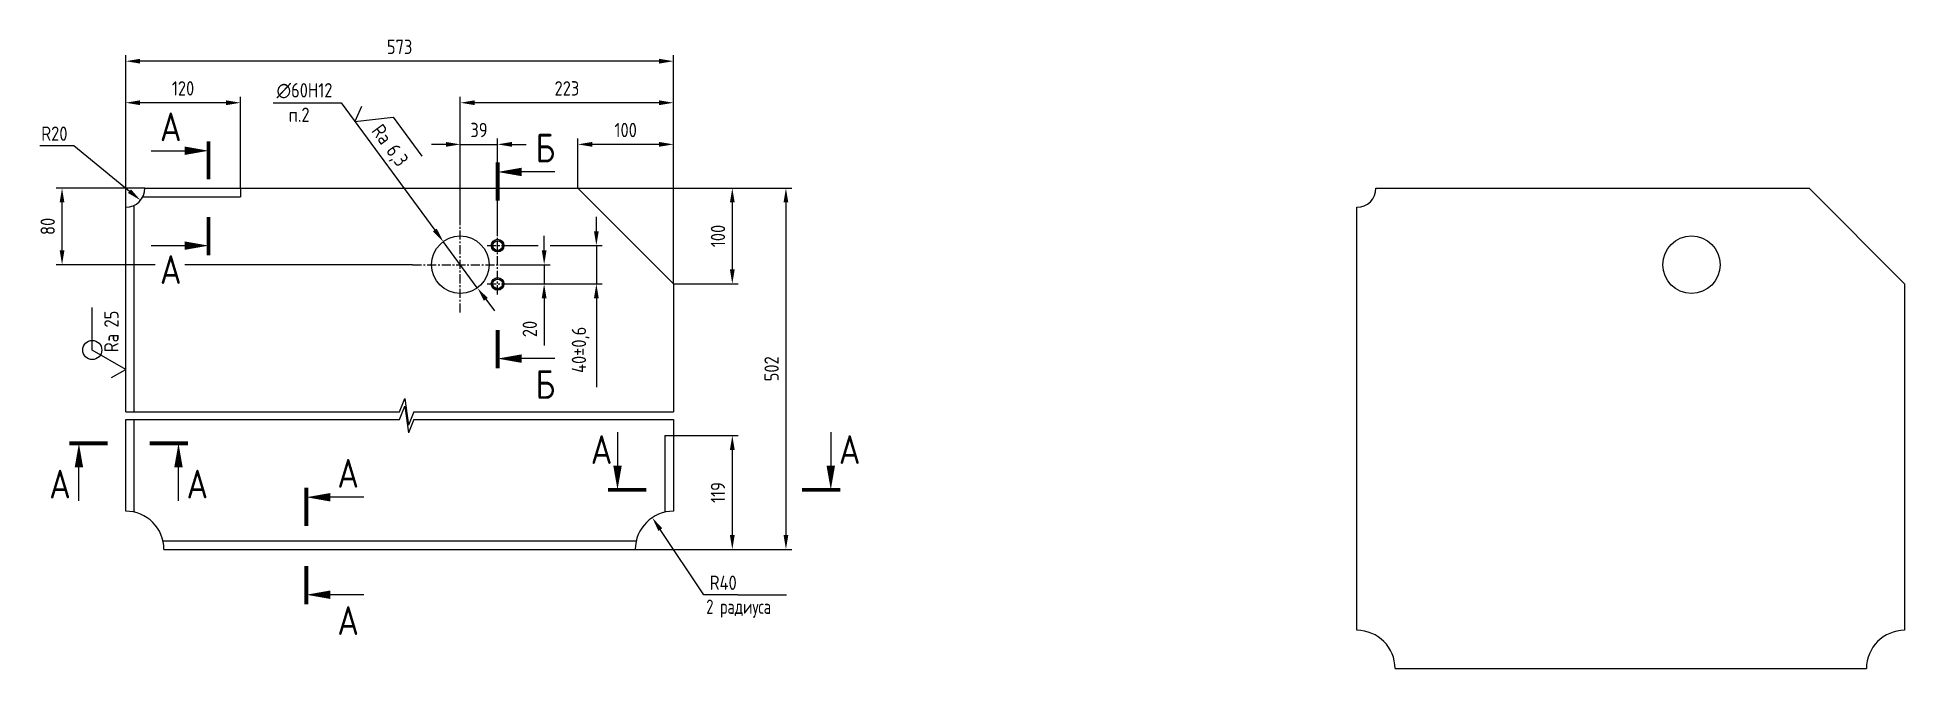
# Model space of a CAD drawing. Header units: millimetres. Extents: x 5171 to 7124, y 694 to 2583.
# Drawn here: x 5171 to 7124, y 1923 to 2583 of the extents above.
import ezdxf
from ezdxf.enums import TextEntityAlignment as Align

# ---------------------------------------------------------------- set-up
doc = ezdxf.new("R2010")
doc.units = ezdxf.units.MM
doc.header["$LTSCALE"] = 0.3
doc.linetypes.add('CENTER', pattern=[50.8, 31.75, -6.35, 6.35, -6.35])
for name, color, linetype in [('Bord', 1, 'Continuous'), ('Cen', 5, 'CENTER'), ('Cont', 6, 'Continuous'), ('Dim', 7, 'Continuous'), ('Text', 3, 'Continuous'), ('Textb', 6, 'Continuous')]:
    doc.layers.add(name, color=color, linetype=linetype)
doc.styles.add('Style1', font='romans.shx', dxfattribs={"width": 0.8})
doc.dimstyles.new('DIA5', dxfattribs={"dimscale": 5, "dimtxt": 3, "dimasz": 3, "dimexe": 0.18, "dimexo": 0.0625, "dimgap": 1, "dimtad": 1, "dimtih": 1, "dimtoh": 1, "dimdec": 0, "dimdsep": 46, "dimtxsty": 'Style1', "dimcen": 0, "dimclrt": 3, "dimadec": 0, "dimazin": 0, "dimtfac": 1, "dimtdec": 0, "dimtmove": 0, "dimatfit": 3, "dimfxl": 1, "dimtolj": 1, "dimarcsym": 0})
doc.dimstyles.new('Lin_5', dxfattribs={"dimscale": 5, "dimtxt": 3, "dimasz": 3, "dimexe": 1.25, "dimexo": 0, "dimgap": 1.5, "dimtad": 1, "dimtxsty": 'Style1', "dimcen": 2.5, "dimclrt": 3, "dimadec": 0, "dimazin": 0, "dimtfac": 1, "dimtmove": 0, "dimatfit": 3, "dimldrblk": 'DOT', "dimfxl": 1, "dimarcsym": 0})
doc.dimstyles.new('RAD-5', dxfattribs={"dimscale": 5, "dimtxt": 3, "dimasz": 3, "dimexe": 1.5, "dimexo": 0, "dimgap": 1, "dimtad": 1, "dimtoh": 1, "dimdec": 0, "dimzin": 12, "dimdsep": 46, "dimtxsty": 'Style1', "dimcen": 0, "dimclrt": 3, "dimadec": 0, "dimazin": 0, "dimtfac": 1, "dimtdec": 0, "dimtofl": 0, "dimtmove": 1, "dimatfit": 1, "dimfxl": 1, "dimtolj": 1, "dimtzin": 12, "dimarcsym": 0})

# ---------------------------------------------------------------- blocks, each defined once
blk = doc.blocks.new('*D26')
at = {"layer": 'Defpoints', "color": 0, "transparency": 16777216}
for p in [(5736.2, 2471.1), (5736.2, 2425.4), (5836.2, 2325.4)]:
    blk.add_point(p, dxfattribs=at)
at = {"layer": 'Dim', "color": 0, "lineweight": -2, "transparency": 16777216}
for p, q in [((5736.2, 2425.4), (5736.2, 2477.3)), ((5821.2, 2471.1), (5751.2, 2471.1)), ((5836.2, 2325.4), (5836.2, 2477.3))]:
    blk.add_line(p, q, dxfattribs=at)
at = {"layer": 'Dim', "color": 0, "transparency": 16777216}
for points in [[(5751.2, 2473.6), (5751.2, 2468.6), (5736.2, 2471.1)], [(5821.2, 2473.6), (5821.2, 2468.6), (5836.2, 2471.1)]]:
    blk.add_solid(points, dxfattribs=at)
at = {"layer": 'Dim', "color": 3, "transparency": 16777216, "insert": (5786.2, 2486.1), "char_height": 15, "attachment_point": 5, "style": 'Style1'}
blk.add_mtext('100', dxfattribs=at)
blk = doc.blocks.new('_Dot')
at = {"color": 0, "linetype": 'ByBlock', "lineweight": -2}
blk.add_line((-0.5, 0), (-1, 0), dxfattribs=at)
at = {"color": 0, "linetype": 'ByBlock', "const_width": 0.5}
blk.add_lwpolyline([(-0.25, 0, 1), (0.25, 0, 1)], format="xyb", close=True, dxfattribs=at)
blk = doc.blocks.new('*D27')
at = {"layer": 'Defpoints', "color": 0, "transparency": 16777216}
for p in [(5736.2, 2425.4), (5836.2, 2325.4), (5897.7, 2325.4)]:
    blk.add_point(p, dxfattribs=at)
at = {"layer": 'Dim', "color": 0, "lineweight": -2, "transparency": 16777216}
for p, q in [((5736.2, 2425.4), (5903.9, 2425.4)), ((5897.7, 2410.4), (5897.7, 2340.4)), ((5836.2, 2325.4), (5903.9, 2325.4))]:
    blk.add_line(p, q, dxfattribs=at)
at = {"layer": 'Dim', "color": 0, "transparency": 16777216}
for points in [[(5895.2, 2410.4), (5900.2, 2410.4), (5897.7, 2425.4)], [(5895.2, 2340.4), (5900.2, 2340.4), (5897.7, 2325.4)]]:
    blk.add_solid(points, dxfattribs=at)
at = {"layer": 'Dim', "color": 3, "transparency": 16777216, "insert": (5882.7, 2375.4), "char_height": 15, "attachment_point": 5, "rotation": 90, "style": 'Style1'}
blk.add_mtext('100', dxfattribs=at)
blk = doc.blocks.new('*D28')
at = {"layer": 'Defpoints', "color": 0, "transparency": 16777216}
for p in [(5836.2, 2166.9), (5796.2, 2047.9), (5897.7, 2047.9)]:
    blk.add_point(p, dxfattribs=at)
at = {"layer": 'Dim', "color": 0, "lineweight": -2, "transparency": 16777216}
for p, q in [((5836.2, 2166.9), (5903.9, 2166.9)), ((5897.7, 2151.9), (5897.7, 2062.9)), ((5796.2, 2047.9), (5903.9, 2047.9))]:
    blk.add_line(p, q, dxfattribs=at)
at = {"layer": 'Dim', "color": 0, "transparency": 16777216}
for points in [[(5895.2, 2151.9), (5900.2, 2151.9), (5897.7, 2166.9)], [(5895.2, 2062.9), (5900.2, 2062.9), (5897.7, 2047.9)]]:
    blk.add_solid(points, dxfattribs=at)
at = {"layer": 'Dim', "color": 3, "transparency": 16777216, "insert": (5882.7, 2107.4), "char_height": 15, "attachment_point": 5, "rotation": 90, "style": 'Style1'}
blk.add_mtext('119', dxfattribs=at)
blk = doc.blocks.new('*D29')
at = {"layer": 'Defpoints', "color": 0, "transparency": 16777216}
for p in [(5736.2, 2425.4), (5796.2, 2047.9), (5953.8, 2047.9)]:
    blk.add_point(p, dxfattribs=at)
at = {"layer": 'Dim', "color": 0, "lineweight": -2, "transparency": 16777216}
for p, q in [((5736.2, 2425.4), (5960.1, 2425.4)), ((5953.8, 2410.4), (5953.8, 2062.9)), ((5796.2, 2047.9), (5960.1, 2047.9))]:
    blk.add_line(p, q, dxfattribs=at)
at = {"layer": 'Dim', "color": 0, "transparency": 16777216}
for points in [[(5951.3, 2410.4), (5956.3, 2410.4), (5953.8, 2425.4)], [(5951.3, 2062.9), (5956.3, 2062.9), (5953.8, 2047.9)]]:
    blk.add_solid(points, dxfattribs=at)
at = {"layer": 'Dim', "color": 3, "transparency": 16777216, "insert": (5938.8, 2236.6), "char_height": 15, "attachment_point": 5, "rotation": 90, "style": 'Style1'}
blk.add_mtext('502', dxfattribs=at)
blk = doc.blocks.new('*D30')
at = {"layer": 'Defpoints', "color": 0, "transparency": 16777216}
for p in [(5613.2, 2514.6), (5613.2, 2395.4), (5836.2, 2325.4)]:
    blk.add_point(p, dxfattribs=at)
at = {"layer": 'Dim', "color": 0, "lineweight": -2, "transparency": 16777216}
for p, q in [((5613.2, 2395.4), (5613.2, 2520.8)), ((5836.2, 2325.4), (5836.2, 2520.8)), ((5821.2, 2514.6), (5628.2, 2514.6))]:
    blk.add_line(p, q, dxfattribs=at)
at = {"layer": 'Dim', "color": 0, "transparency": 16777216}
for points in [[(5628.2, 2517.1), (5628.2, 2512.1), (5613.2, 2514.6)], [(5821.2, 2517.1), (5821.2, 2512.1), (5836.2, 2514.6)]]:
    blk.add_solid(points, dxfattribs=at)
at = {"layer": 'Dim', "color": 3, "transparency": 16777216, "insert": (5724.7, 2529.6), "char_height": 15, "attachment_point": 5, "style": 'Style1'}
blk.add_mtext('223', dxfattribs=at)
blk = doc.blocks.new('*D31')
at = {"layer": 'Defpoints', "color": 0, "transparency": 16777216}
for p in [(5263.2, 2514.6), (5383.2, 2425.4), (5263.2, 2405.4)]:
    blk.add_point(p, dxfattribs=at)
at = {"layer": 'Dim', "color": 0, "lineweight": -2, "transparency": 16777216}
for p, q in [((5263.2, 2405.4), (5263.2, 2520.8)), ((5383.2, 2425.4), (5383.2, 2520.8)), ((5368.2, 2514.6), (5278.2, 2514.6))]:
    blk.add_line(p, q, dxfattribs=at)
at = {"layer": 'Dim', "color": 0, "transparency": 16777216}
for points in [[(5278.2, 2517.1), (5278.2, 2512.1), (5263.2, 2514.6)], [(5368.2, 2517.1), (5368.2, 2512.1), (5383.2, 2514.6)]]:
    blk.add_solid(points, dxfattribs=at)
at = {"layer": 'Dim', "color": 3, "transparency": 16777216, "insert": (5323.2, 2529.6), "char_height": 15, "attachment_point": 5, "style": 'Style1'}
blk.add_mtext('120', dxfattribs=at)
blk = doc.blocks.new('*D32')
at = {"layer": 'Defpoints', "color": 0, "transparency": 16777216}
for p in [(5196.6, 2425.4), (5283.2, 2425.4), (5294.1, 2345.4)]:
    blk.add_point(p, dxfattribs=at)
at = {"layer": 'Dim', "color": 0, "lineweight": -2, "transparency": 16777216}
for p, q in [((5283.2, 2425.4), (5190.4, 2425.4)), ((5196.6, 2360.4), (5196.6, 2410.4)), ((5294.1, 2345.4), (5190.4, 2345.4))]:
    blk.add_line(p, q, dxfattribs=at)
at = {"layer": 'Dim', "color": 0, "transparency": 16777216}
for points in [[(5194.1, 2410.4), (5199.1, 2410.4), (5196.6, 2425.4)], [(5194.1, 2360.4), (5199.1, 2360.4), (5196.6, 2345.4)]]:
    blk.add_solid(points, dxfattribs=at)
at = {"layer": 'Dim', "color": 3, "transparency": 16777216, "insert": (5181.6, 2385.4), "char_height": 15, "attachment_point": 5, "rotation": 90, "style": 'Style1'}
blk.add_mtext('80', dxfattribs=at)
blk = doc.blocks.new('*D33')
at = {"layer": 'Defpoints', "color": 0, "transparency": 16777216}
for p in [(5263.2, 2558), (5263.2, 2405.4), (5836.2, 2325.4)]:
    blk.add_point(p, dxfattribs=at)
at = {"layer": 'Dim', "color": 0, "lineweight": -2, "transparency": 16777216}
for p, q in [((5263.2, 2405.4), (5263.2, 2564.3)), ((5836.2, 2325.4), (5836.2, 2564.3)), ((5821.2, 2558), (5278.2, 2558))]:
    blk.add_line(p, q, dxfattribs=at)
at = {"layer": 'Dim', "color": 0, "transparency": 16777216}
for points in [[(5278.2, 2560.5), (5278.2, 2555.5), (5263.2, 2558)], [(5821.2, 2560.5), (5821.2, 2555.5), (5836.2, 2558)]]:
    blk.add_solid(points, dxfattribs=at)
at = {"layer": 'Dim', "color": 3, "transparency": 16777216, "insert": (5549.7, 2573), "char_height": 15, "attachment_point": 5, "style": 'Style1'}
blk.add_mtext('573', dxfattribs=at)
blk = doc.blocks.new('*D34')
at = {"layer": 'Defpoints', "color": 0, "transparency": 16777216}
for p in [(5595.4, 2369.5), (5631, 2321.2)]:
    blk.add_point(p, dxfattribs=at)
at = {"layer": 'Dim', "color": 0, "lineweight": -2, "transparency": 16777216}
for p, q in [((5417.4, 2514.6), (5488.4, 2514.6)), ((5488.4, 2514.6), (5586.5, 2381.6)), ((5631, 2321.2), (5595.4, 2369.5)), ((5639.9, 2309.2), (5648.8, 2297.1))]:
    blk.add_line(p, q, dxfattribs=at)
at = {"layer": 'Dim', "color": 0, "transparency": 16777216}
for points in [[(5588.5, 2383.1), (5584.5, 2380.1), (5595.4, 2369.5)], [(5641.9, 2310.6), (5637.9, 2307.7), (5631, 2321.2)]]:
    blk.add_solid(points, dxfattribs=at)
at = {"layer": 'Dim', "color": 3, "transparency": 16777216, "insert": (5450.2, 2527.1), "char_height": 15, "attachment_point": 5, "style": 'Style1'}
blk.add_mtext('\\A1;∅60H12', dxfattribs=at)
blk = doc.blocks.new('*D35')
at = {"layer": 'Defpoints', "color": 0, "transparency": 16777216}
for p in [(5263.2, 2425.4), (5278.7, 2412.7)]:
    blk.add_point(p, dxfattribs=at)
at = {"layer": 'Dim', "color": 0, "lineweight": -2, "transparency": 16777216}
for p, q in [((5173.2, 2469.8), (5209.1, 2469.8)), ((5209.1, 2469.8), (5267.1, 2422.2))]:
    blk.add_line(p, q, dxfattribs=at)
at = {"layer": 'Dim', "color": 0, "transparency": 16777216}
blk.add_solid([(5268.7, 2424.1), (5265.5, 2420.3), (5278.7, 2412.7)], dxfattribs=at)
at = {"layer": 'Dim', "color": 3, "transparency": 16777216, "insert": (5188.6, 2482.3), "char_height": 15, "attachment_point": 5, "style": 'Style1'}
blk.add_mtext('\\A1;R20', dxfattribs=at)
blk = doc.blocks.new('razrez04')
at = {"layer": 'Text', "const_width": 0.8}
blk.add_lwpolyline([(0, 6), (0, -2)], dxfattribs=at)
at = {"layer": 'Text'}
blk.add_lwpolyline([(0, 0, 0, 1.76, 0), (5, 0, 1.76, 1.76, 0)], format="xyseb", dxfattribs=at)
blk.add_lwpolyline([(12, 0), (5, 0)], dxfattribs=at)
at = {"layer": 'Textb', "style": 'Style1', "width": 0.8}
blk.add_attdef('A', (6.5, -8.4), '', height=6, dxfattribs=at)
blk = doc.blocks.new('razrez03')
at = {"layer": 'Text'}
blk.add_lwpolyline([(0, 0, 0, 1.76, 0), (5, 0, 1.76, 1.76, 0)], format="xyseb", dxfattribs=at)
at = {"layer": 'Text', "const_width": 0.8}
blk.add_lwpolyline([(0, 2), (0, -6)], dxfattribs=at)
at = {"layer": 'Text'}
blk.add_lwpolyline([(12, 0), (5, 0)], dxfattribs=at)
at = {"layer": 'Textb', "style": 'Style1', "width": 0.8}
blk.add_attdef('A', (6.5, 2), '', height=6, dxfattribs=at)
blk = doc.blocks.new('razrez07')
at = {"layer": 'Text'}
blk.add_lwpolyline([(0, 12), (0, 5)], dxfattribs=at)
blk.add_lwpolyline([(0, 0, 0, 1.76, 0), (0, 5, 1.76, 1.76, 0)], format="xyseb", dxfattribs=at)
at = {"layer": 'Text', "const_width": 0.8}
blk.add_lwpolyline([(-2, 0), (6, 0)], dxfattribs=at)
at = {"layer": 'Textb', "style": 'Style1', "width": 0.8}
blk.add_attdef('А', (-5.59, 5.4), '', height=6, dxfattribs=at)
blk = doc.blocks.new('razrez08')
at = {"layer": 'Text'}
blk.add_lwpolyline([(0, 12), (0, 5)], dxfattribs=at)
blk.add_lwpolyline([(0, 0, 0, 1.76, 0), (0, 5, 1.76, 1.76, 0)], format="xyseb", dxfattribs=at)
at = {"layer": 'Text', "const_width": 0.8}
blk.add_lwpolyline([(2, 0), (-6, 0)], dxfattribs=at)
at = {"layer": 'Textb', "style": 'Style1', "width": 0.8}
blk.add_attdef('А', (1.7, 5.4), '', height=6, dxfattribs=at)
blk = doc.blocks.new('RAZREZ05')
at = {"layer": 'Text', "const_width": 0.8}
blk.add_lwpolyline([(-2, 0), (6, 0)], dxfattribs=at)
at = {"layer": 'Text'}
blk.add_lwpolyline([(0, 0, 0, 1.76, 0), (0, -5, 1.76, 1.76, 0)], format="xyseb", dxfattribs=at)
blk.add_lwpolyline([(0, -12), (0, -5)], dxfattribs=at)
at = {"layer": 'Textb', "style": 'Style1', "width": 0.8}
blk.add_attdef('А', text='', height=6, dxfattribs=at).set_placement((-1.7, -11.5, 39), align=Align.RIGHT)
blk = doc.blocks.new('razrez06')
at = {"layer": 'Text', "const_width": 0.8}
blk.add_lwpolyline([(2, 0), (-6, 0)], dxfattribs=at)
at = {"layer": 'Text'}
blk.add_lwpolyline([(0, 0, 0, 1.76, 0), (0, -5, 1.76, 1.76, 0)], format="xyseb", dxfattribs=at)
blk.add_lwpolyline([(0, -12), (0, -5)], dxfattribs=at)
at = {"layer": 'Textb', "style": 'Style1', "width": 0.8}
blk.add_attdef('А', (1.7, -11.5), '', height=6, dxfattribs=at)
blk = doc.blocks.new('razrez02')
at = {"layer": 'Text', "const_width": 0.8}
blk.add_lwpolyline([(0, 6), (0, -2)], dxfattribs=at)
at = {"layer": 'Text'}
blk.add_lwpolyline([(-12, 0), (-5, 0)], dxfattribs=at)
blk.add_lwpolyline([(0, 0, 0, 1.76, 0), (-5, 0, 1.76, 1.76, 0)], format="xyseb", dxfattribs=at)
at = {"layer": 'Textb', "style": 'Style1', "width": 0.8}
blk.add_attdef('А', (-10.16, -8), '', height=6, dxfattribs=at)
blk = doc.blocks.new('razrez01')
at = {"layer": 'Text'}
blk.add_lwpolyline([(-12, 0), (-5, 0)], dxfattribs=at)
blk.add_lwpolyline([(0, 0, 0, 1.76, 0), (-5, 0, 1.76, 1.76, 0)], format="xyseb", dxfattribs=at)
at = {"layer": 'Text', "const_width": 0.8}
blk.add_lwpolyline([(0, 2), (0, -6)], dxfattribs=at)
at = {"layer": 'Textb', "style": 'Style1', "width": 0.8}
blk.add_attdef('A', (-10.16, 2), '', height=6, dxfattribs=at)
blk = doc.blocks.new('*D36')
at = {"layer": 'Defpoints', "color": 0, "transparency": 16777216}
for p in [(5814, 2081.1), (5836.2, 2047.9)]:
    blk.add_point(p, dxfattribs=at)
at = {"layer": 'Dim', "color": 0, "lineweight": -2, "transparency": 16777216}
for p, q in [((5867.8, 2000.6), (5822.3, 2068.6)), ((5903.6, 2000.6), (5867.8, 2000.6))]:
    blk.add_line(p, q, dxfattribs=at)
at = {"layer": 'Dim', "color": 0, "transparency": 16777216}
blk.add_solid([(5824.4, 2070), (5820.3, 2067.3), (5814, 2081.1)], dxfattribs=at)
at = {"layer": 'Dim', "color": 3, "transparency": 16777216, "insert": (5888.2, 2013.1), "char_height": 15, "attachment_point": 5, "style": 'Style1'}
blk.add_mtext('\\A1;R40', dxfattribs=at)
blk = doc.blocks.new('A$C6CF913E7')
at = {"layer": 'Text'}
blk.add_circle((0, 0), 2, dxfattribs=at)
blk = doc.blocks.new('sherISO_07')
at = {"layer": 'Text'}
blk.add_line((4.04, 7), (12.93, 7), dxfattribs=at)
blk.add_lwpolyline([(-1.73, 3), (0, 0), (4.04, 7)], dxfattribs=at)
blk.add_blockref('A$C6CF913E7', (4.04, 7))
at = {"layer": 'Text', "style": 'Style1', "width": 0.8}
blk.add_text('Ra', height=3, dxfattribs=at).set_placement((3.58, 1.5))
blk.add_attdef('25', (8.73, 1.5), '', height=3, dxfattribs=at)
blk = doc.blocks.new('ZNAK30')
at = {"layer": 'Bord'}
for p, q in [((0, 0), (1.12, 2.78)), ((1.12, 2.78), (1.88, -2.78)), ((3, 0), (1.88, -2.78))]:
    blk.add_line(p, q, dxfattribs=at)
blk = doc.blocks.new('*D38')
at = {"layer": 'Defpoints', "color": 0, "transparency": 16777216}
for p in [(5663.2, 2345.4), (5663.2, 2325.4), (5700.9, 2325.4)]:
    blk.add_point(p, dxfattribs=at)
at = {"layer": 'Dim', "color": 0, "lineweight": -2, "transparency": 16777216}
for p, q in [((5700.9, 2360.4), (5700.9, 2375.4)), ((5663.2, 2345.4), (5707.1, 2345.4)), ((5700.9, 2345.4), (5700.9, 2325.4)), ((5663.2, 2325.4), (5707.1, 2325.4)), ((5700.9, 2310.4), (5700.9, 2260.9))]:
    blk.add_line(p, q, dxfattribs=at)
at = {"layer": 'Dim', "color": 0, "transparency": 16777216}
for points in [[(5698.4, 2360.4), (5703.4, 2360.4), (5700.9, 2345.4)], [(5698.4, 2310.4), (5703.4, 2310.4), (5700.9, 2325.4)]]:
    blk.add_solid(points, dxfattribs=at)
at = {"layer": 'Dim', "color": 3, "transparency": 16777216, "insert": (5685.9, 2278.2), "char_height": 15, "attachment_point": 5, "rotation": 90, "style": 'Style1'}
blk.add_mtext('20', dxfattribs=at)
blk = doc.blocks.new('*D39')
at = {"layer": 'Defpoints', "color": 0, "transparency": 16777216}
for p in [(5707.1, 2365.4), (5663.2, 2325.4), (5755.5, 2325.4)]:
    blk.add_point(p, dxfattribs=at)
at = {"layer": 'Dim', "color": 0, "lineweight": -2, "transparency": 16777216}
for p, q in [((5755.5, 2380.4), (5755.5, 2395.4)), ((5707.1, 2365.4), (5761.7, 2365.4)), ((5755.5, 2365.4), (5755.5, 2325.4)), ((5663.2, 2325.4), (5761.7, 2325.4)), ((5755.5, 2310.4), (5755.5, 2217.5))]:
    blk.add_line(p, q, dxfattribs=at)
at = {"layer": 'Dim', "color": 0, "transparency": 16777216}
for points in [[(5753, 2380.4), (5758, 2380.4), (5755.5, 2365.4)], [(5753, 2310.4), (5758, 2310.4), (5755.5, 2325.4)]]:
    blk.add_solid(points, dxfattribs=at)
at = {"layer": 'Dim', "color": 3, "transparency": 16777216, "insert": (5739, 2256.4), "char_height": 15, "attachment_point": 5, "rotation": 90, "style": 'Style1'}
blk.add_mtext('40%%p0,6', dxfattribs=at)
blk = doc.blocks.new('*D40')
at = {"layer": 'Defpoints', "color": 0, "transparency": 16777216}
for p in [(5652.2, 2471.1), (5613.2, 2395.4), (5652.2, 2376.4)]:
    blk.add_point(p, dxfattribs=at)
at = {"layer": 'Dim', "color": 0, "lineweight": -2, "transparency": 16777216}
for p, q in [((5598.2, 2471.1), (5583.2, 2471.1)), ((5613.2, 2395.4), (5613.2, 2477.3)), ((5613.2, 2471.1), (5652.2, 2471.1)), ((5652.2, 2376.4), (5652.2, 2477.3)), ((5667.2, 2471.1), (5682.2, 2471.1))]:
    blk.add_line(p, q, dxfattribs=at)
at = {"layer": 'Dim', "color": 0, "transparency": 16777216}
for points in [[(5598.2, 2473.6), (5598.2, 2468.6), (5613.2, 2471.1)], [(5667.2, 2473.6), (5667.2, 2468.6), (5652.2, 2471.1)]]:
    blk.add_solid(points, dxfattribs=at)
at = {"layer": 'Dim', "color": 3, "transparency": 16777216, "insert": (5632.7, 2486.1), "char_height": 15, "attachment_point": 5, "style": 'Style1'}
blk.add_mtext('39', dxfattribs=at)
blk = doc.blocks.new('sherISO_03')
at = {"layer": 'Text'}
blk.add_line((4.04, 7), (14.12, 7), dxfattribs=at)
blk.add_lwpolyline([(-1.73, 3), (0, 0), (4.04, 7)], dxfattribs=at)
at = {"layer": 'Text', "style": 'Style1', "width": 0.8}
blk.add_text('Ra', height=3, dxfattribs=at).set_placement((3.58, 1.5))
blk.add_attdef('6,3', (8.73, 1.5), '', height=3, dxfattribs=at)

msp = doc.modelspace()

# ---------------------------------------------------------------- linework, layer by layer
at = {"layer": 'Bord'}
for p, q in [((5263.21475, 2191.694), (5549.71475, 2191.694)), ((5564.71475, 2191.694), (5836.21475, 2191.694)), ((5263.21475, 2183.694), (5549.71475, 2183.694)), ((5564.71475, 2183.694), (5836.21475, 2183.694))]:
    msp.add_line(p, q, dxfattribs=at)
for centre in [(5652.21475, 2365.36815), (5652.21475, 2325.36815)]:
    msp.add_arc(centre, 6, 168.51389831, 106.97956153, dxfattribs=at)
at = {"layer": 'Cen'}
for p, q in [((5613.21475, 2295.36815), (5613.21475, 2395.36815)), ((5641.21475, 2365.36815), (5663.21475, 2365.36815)), ((5652.21475, 2314.36815), (5652.21475, 2376.36815)), ((5563.21475, 2345.36815), (5663.21475, 2345.36815)), ((5641.21475, 2325.36815), (5663.21475, 2325.36815))]:
    msp.add_line(p, q, dxfattribs=at)
at = {"layer": 'Cont'}
for p, q in [((5283.21475, 2425.36815), (5736.21475, 2425.36815)), ((5383.21475, 2425.36815), (5383.21475, 2416.36815)), ((5836.21475, 2325.36815), (5736.21475, 2425.36815)), ((6571.00022, 2425.36815), (7024.00022, 2425.36815)), ((7124.00022, 2325.36815), (7024.00022, 2425.36815)), ((5263.21475, 2191.694), (5263.21475, 2405.36815)), ((5272.21475, 2191.694), (5272.21475, 2407.50758)), ((5281.07532, 2416.36815), (5383.21475, 2416.36815)), ((6551.00022, 1963.36816), (6551.00022, 2405.36815)), ((5836.21475, 2325.36815), (5836.21475, 2191.694)), ((7124.00022, 2325.36815), (7124.00022, 1963.36816)), ((5263.21475, 2087.85107), (5263.21475, 2183.694)), ((5272.21475, 2086.82542), (5272.21475, 2183.694)), ((5836.21475, 2183.694), (5836.21475, 2087.85107)), ((5827.21475, 2166.85107), (5836.21475, 2166.85107)), ((5827.21475, 2166.85107), (5827.21475, 2086.82542)), ((5302.1891, 2056.85107), (5797.2404, 2056.85107)), ((5303.21475, 2047.85107), (5796.21475, 2047.85107)), ((6591.00022, 1923.36816), (7084.00022, 1923.36816))]:
    msp.add_line(p, q, dxfattribs=at)
for centre, radius in [((5613.21475, 2345.36815), 30), ((5652.21475, 2365.36815), 6.6), ((5652.21475, 2365.36815), 5.053), ((6901.00022, 2345.36815), 30), ((5652.21475, 2325.36815), 6.6), ((5652.21475, 2325.36815), 5.053)]:
    msp.add_circle(centre, radius, dxfattribs=at)
for centre, radius, start, end in [((5263.21475, 2425.36815), 20, 270, 0), ((6551.00022, 2425.36815), 20, 270, 0), ((5263.21475, 2047.85107), 40, 0, 90), ((5836.21475, 2047.85107), 40, 90, 180), ((6551.00022, 1923.36816), 40, 0, 90), ((7124.00022, 1923.36816), 40, 90, 180)]:
    msp.add_arc(centre, radius, start, end, dxfattribs=at)
at = {"layer": 'Dim'}
for p, q in [((5663.21475, 2365.36815), (5694.63514, 2365.36815)), ((5563.21475, 2345.36815), (5324.91838, 2345.36815)), ((5903.64617, 2000.56503), (5954.34801, 2000.56503))]:
    msp.add_line(p, q, dxfattribs=at)

# ---------------------------------------------------------------- block references
at = {"layer": 'Bord', "xscale": 5, "yscale": 5, "zscale": 5}
for p in [(5549.71475, 2191.694), (5549.71475, 2183.694)]:
    msp.add_blockref('ZNAK30', p, dxfattribs=at)
at = {"layer": 'Dim', "xscale": 5, "yscale": 5, "zscale": 5}
for name, p, rotation, values in [('sherISO_03', (5502.88016, 2494.8801), 306.4260259118188, {'6,3': '6,3'}), ('sherISO_07', (5263.21475, 2236.05119), 90, {'25': '25'})]:
    msp.add_blockref(name, p, dxfattribs=dict(at, rotation=rotation)).add_auto_attribs(values)
for name, p, values in [('razrez01', (5349.86561, 2464.44543), {'A': 'А'}), ('razrez02', (5349.86561, 2365.28948), {'А': 'А'}), ('razrez07', (5777.63342, 2110.23877), {'А': 'А'}), ('razrez08', (6000.71593, 2110.23877), {'А': 'А'}), ('RAZREZ05', (5214.23769, 2158.6738), {'А': 'А'}), ('razrez06', (5318.39639, 2158.6738), {'А': 'А'}), ('razrez03', (5452.14398, 2102.40452), {'A': 'А'}), ('razrez04', (5452.14398, 2000.56503), {'A': 'А'})]:
    msp.add_blockref(name, p, dxfattribs=at).add_auto_attribs(values)
at = {"layer": 'Dim'}
ref = msp.add_blockref('razrez03', (5652.21475, 2442.28241), dxfattribs=dict(at, xscale=5, yscale=5, zscale=5))
ref.add_attrib('A', 'Б', (5691.95582, 2452.28241), dxfattribs={"layer": 'Textb', "height": 30, "style": 'Style1', "width": 0.8})
ref = msp.add_blockref('razrez04', (5652.21475, 2247.26488), dxfattribs=dict(at, xscale=5, yscale=5, zscale=5))
ref.add_attrib('A', 'Б', (5691.95582, 2205.26488), dxfattribs={"layer": 'Textb', "height": 30, "style": 'Style1', "width": 0.8})

# ---------------------------------------------------------------- texts
at = {"layer": 'Dim', "color": 3, "style": 'Style1'}
for s, width, p in [('п.2', 0.8, (5433.64233, 2494.56145)), ('2 радиуса', 0.7, (5870.50331, 1980.56503))]:
    msp.add_text(s, height=15, dxfattribs=dict(at, width=width)).set_placement(p)

# ---------------------------------------------------------------- dimensions: what is measured, and where the dimension line sits
at = {"layer": 'Dim'}
for base, p1, p2, picture, middle in [((5263.21475, 2558.0299), (5836.21475, 2325.36815), (5263.21475, 2405.36815), '*D33', (5549.71475, 2573.0299)), ((5263.21475, 2514.56145), (5383.21475, 2425.36815), (5263.21475, 2405.36815), '*D31', (5323.21475, 2529.56145)), ((5613.21475, 2514.56145), (5836.21475, 2325.36815), (5613.21475, 2395.36815), '*D30', (5724.71475, 2529.56145)), ((5736.21475, 2471.093), (5836.21475, 2325.36815), (5736.21475, 2425.36815), '*D26', (5786.21475, 2486.093))]:
    dim = msp.add_linear_dim(base=base, p1=p1, p2=p2, dimstyle='Lin_5', dxfattribs=at)
    dim.commit()
    dim.dimension.update_dxf_attribs({"geometry": picture, "text_midpoint": middle})
dim = msp.add_diameter_dim_2p(p1=(5631.02828, 2321.22942), p2=(5595.40121, 2369.50687), text='<>H12', dimstyle='DIA5', dxfattribs=at)
dim.commit()
dim.dimension.update_dxf_attribs({"geometry": '*D34', "text_midpoint": (5450.21316, 2514.56145), "dimtype": 163})
for center, mpoint, picture, middle in [((5263.21475, 2425.36815), (5278.67144, 2412.67599), '*D35', (5209.05263, 2469.843)), ((5836.21475, 2047.85107), (5814.00227, 2081.11676), '*D36', (5867.78903, 2000.56503))]:
    dim = msp.add_radius_dim(center=center, mpoint=mpoint, dimstyle='RAD-5', dxfattribs=at)
    dim.commit()
    dim.dimension.update_dxf_attribs({"geometry": picture, "text_midpoint": middle, "dimtype": 164})
dim = msp.add_linear_dim(base=(5652.21475, 2471.093), p1=(5613.21475, 2395.36815), p2=(5652.21475, 2376.36815), dimstyle='Lin_5', dxfattribs=at)
dim.commit()
dim.dimension.update_dxf_attribs({"geometry": '*D40', "text_midpoint": (5632.71475, 2471.093), "dimtype": 160})
for base, p1, p2, angle, picture, middle in [((5196.60955, 2425.36815), (5294.05387, 2345.36815), (5283.21475, 2425.36815), 90, '*D32', (5181.60955, 2385.36815)), ((5897.66258, 2325.36815), (5736.21475, 2425.36815), (5836.21475, 2325.36815), 90, '*D27', (5882.66258, 2375.36815)), ((5700.88514, 2325.36815), (5663.21475, 2345.36815), (5663.21475, 2325.36815), 270, '*D38', (5685.88514, 2278.15386)), ((5897.66258, 2047.85107), (5836.21475, 2166.85107), (5796.21475, 2047.85107), 90, '*D28', (5882.66258, 2107.35107))]:
    dim = msp.add_linear_dim(base=base, p1=p1, p2=p2, angle=angle, dimstyle='Lin_5', dxfattribs=at)
    dim.commit()
    dim.dimension.update_dxf_attribs({"geometry": picture, "text_midpoint": middle})
dim = msp.add_linear_dim(base=(5953.81023, 2047.85107), p1=(5736.21475, 2425.36815), p2=(5796.21475, 2047.85107), angle=90, text='502', dimstyle='Lin_5', dxfattribs=at)
dim.commit()
dim.dimension.update_dxf_attribs({"geometry": '*D29', "text_midpoint": (5938.81023, 2236.60961)})
dim = msp.add_linear_dim(base=(5755.4507, 2325.36815), p1=(5707.13514, 2365.36815), p2=(5663.21475, 2325.36815), angle=90, text='<>%%p0,6', dimstyle='Lin_5', dxfattribs=at)
dim.commit()
dim.dimension.update_dxf_attribs({"geometry": '*D39', "text_midpoint": (5755.4507, 2256.43957), "dimtype": 160})

doc.saveas('drawing.dxf')
